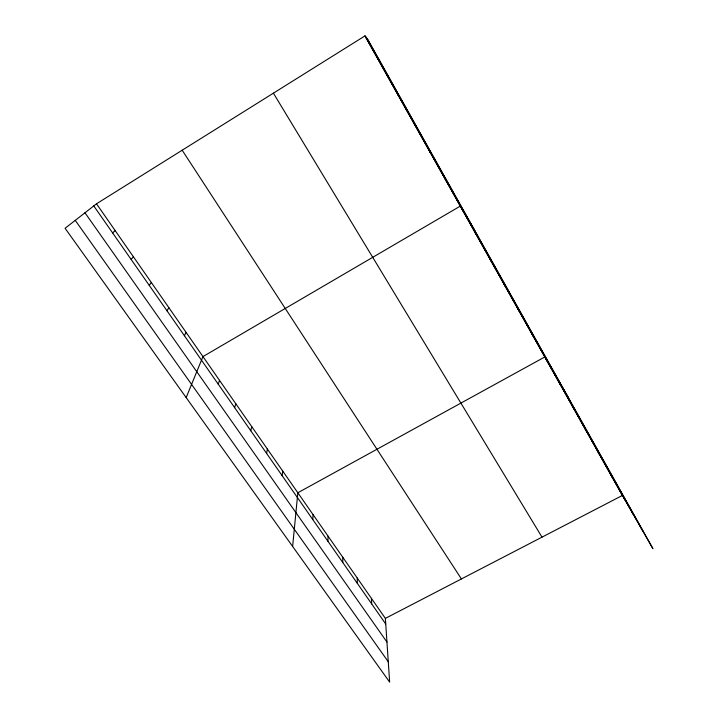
<?xml version="1.0" encoding="UTF-8"?>
<svg xmlns="http://www.w3.org/2000/svg" width="718" height="718" viewBox="0 0 718 718"><rect width="100%" height="100%" fill="white"/><g stroke="black" fill="none" stroke-linecap="round" stroke-linejoin="round"><path stroke-width="1.08" d="M342.773 562.49L342.791 557.285M327.92 541.219L328.081 536.175M312.788 519.554L313.093 514.671M292.63 546.452L297.835 492.763L544.836 356.954L568.261 397.467M282.129 475.657L282.739 471.107M266.602 453.426L267.374 449.046M250.788 430.773L251.722 426.582M234.66 407.689L235.773 403.687M218.236 384.157L219.52 380.369M186.168 397.601L202.952 356.595L460.319 206.102L474.769 230.523M184.409 335.728L186.07 332.362M166.998 310.795L168.856 307.654M149.236 285.36L151.301 282.461M131.125 259.413L133.395 256.766M112.636 232.946L115.131 230.55M96.499 203.804L65.078 228.279L389.641 682.1L385.36 618.386L96.499 203.804L364.959 35.9L367.688 39.302L652.922 548.66L622.425 495.438L364.959 35.9M385.36 618.386L622.425 495.438M75.246 220.363L388.276 661.754M84.975 212.779L386.948 642.045M93.771 205.931L385.737 624.023M381.689 65.769L382.12 66.397M182.175 150.215L461.423 578.941M398.077 95.009L398.678 95.97M414.115 123.649L414.896 124.914M273.396 93.16L542 537.154M429.831 151.695L430.782 153.257M445.232 179.177L446.336 181.026M475.11 232.497L476.51 234.885M489.604 258.372L491.148 261.002M503.812 283.736L505.49 286.617M517.75 308.614L519.563 311.729M531.428 333.017L533.357 336.347M558.398 381.15L560.561 384.911M571.69 404.88L573.969 408.838M584.739 428.17L587.127 432.317M597.538 451.012L600.024 455.347M610.094 473.431L612.687 477.946M366.799 38.198L643.157 531.616M365.956 37.139L633.716 515.138M365.193 36.196L625.109 500.123M371.421 598.381L371.673 603.883M357.241 578.017L357.358 583.375"/></g></svg>
